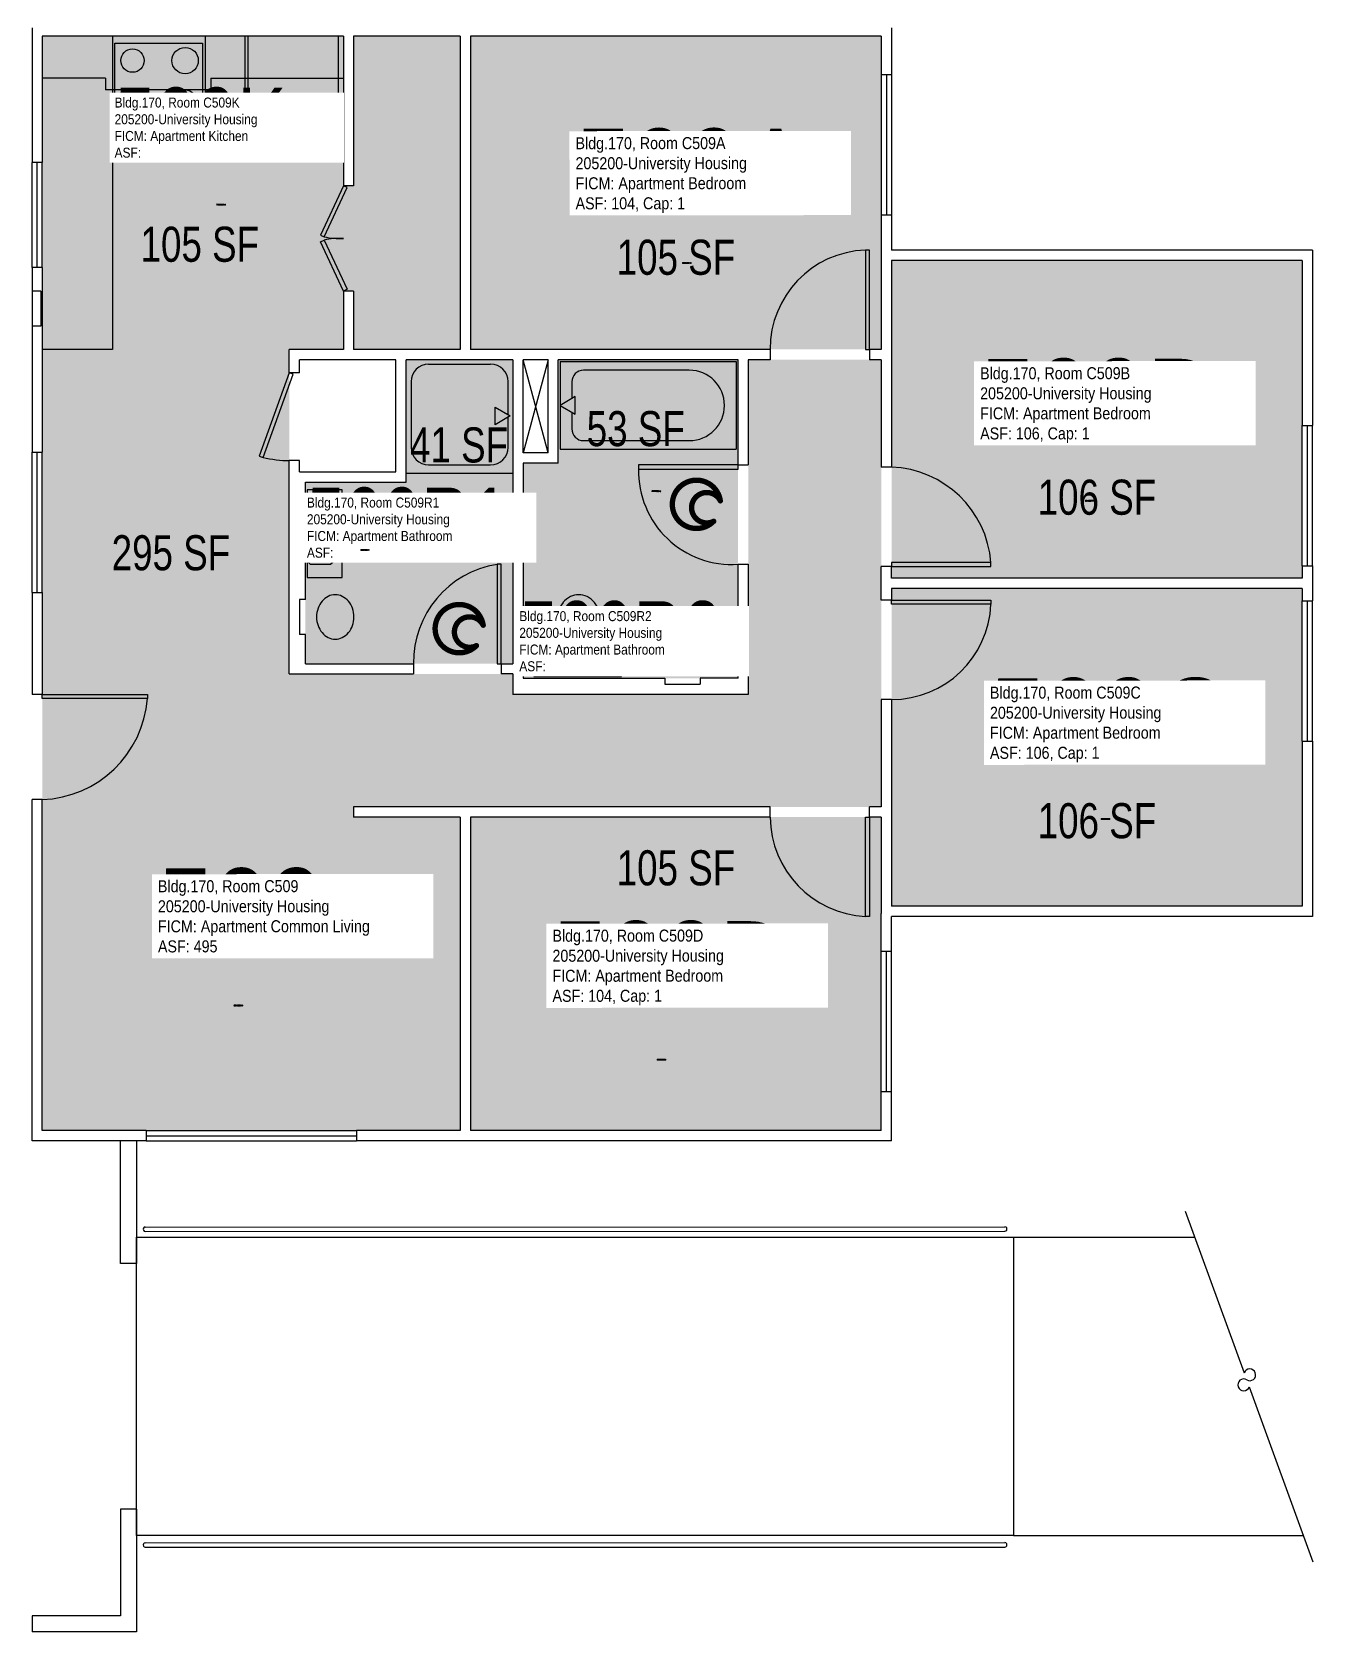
# Model space of a CAD drawing. Header units: inches. Extents: x -88 to 3164, y -86 to 1653.
# Drawn here: x 2726 to 3164, y 254 to 802 of the extents above; entities that cross this region are included whole.
import ezdxf
from ezdxf.enums import TextEntityAlignment as Align

# ---------------------------------------------------------------- set-up
doc = ezdxf.new("R2010")
doc.units = ezdxf.units.IN
doc.header["$LTSCALE"] = 10
doc.header["$MEASUREMENT"] = 0
doc.layers.get('0').update_dxf_attribs({"linetype": 'CONTINUOUS'})
for name, color, linetype in [('A-DOOR', 2, 'CONTINUOUS'), ('A-FLOR', 3, 'CONTINUOUS'), ('A-GLAZ', 1, 'CONTINUOUS'), ('A-IDEN-ICON', 4, 'CONTINUOUS'), ('A-IDEN-RNUM', 7, 'CONTINUOUS'), ('A-IDEN-SNUM', 4, 'CONTINUOUS'), ('A-IDEN-VNUM', 4, 'CONTINUOUS'), ('A-SITE', 3, 'CONTINUOUS'), ('A-WALL', 5, 'CONTINUOUS'), ('AREA-TEXT', 3, 'CONTINUOUS'), ('P-SANR-FIXT', 2, 'CONTINUOUS'), ('Rooms-Category-Color', 7, 'CONTINUOUS'), ('Rooms-College-Color', 7, 'CONTINUOUS'), ('Rooms-Department-Color', 7, 'CONTINUOUS'), ('Rooms-Division-Color', 7, 'CONTINUOUS'), ('Rooms-Information', 7, 'CONTINUOUS')]:
    doc.layers.add(name, color=color, linetype=linetype)
doc.styles.add('CP_AREA', font='arial.ttf', dxfattribs={"height": 15})
doc.styles.add('CP_ROOMVNUMBER', font='arial.ttf', dxfattribs={"width": 0.85, "height": 0.075})
doc.styles.add('ROOMSNUMBER', font='TXT.SHX', dxfattribs={"height": 1})

# ---------------------------------------------------------------- blocks, each defined once
blk = doc.blocks.new('CPBATH')
at = {"color": 0, "linetype": 'ByBlock', "const_width": 0.0127}
for points in [[(0.0571, 0.0168, 0.861492), (-0.0551, 0, 1)], [(0.0571, 0.0168, 0.729002), (-0.0084, -0.0042, 1)], [(-0.0551, 0, 0.726902), (0.0487, -0.0337, 1)], [(-0.0084, -0.0042, 0.609468), (0.0487, -0.0337, 1)]]:
    blk.add_lwpolyline(points, format="xyb", dxfattribs=at)
at = {"color": 0, "linetype": 'ByBlock', "const_width": 0.00637}
for points in [[(0.0544, 0.0152, 1), (0.0599, 0.0184, 1)], [(0.0459, -0.0353, 1), (0.0515, -0.0321, 1)]]:
    blk.add_lwpolyline(points, format="xyb", close=True, dxfattribs=at)

msp = doc.modelspace()

# ---------------------------------------------------------------- hatches: boundary and pattern name
at = {"layer": 'Rooms-Category-Color', "true_color": 0x728ef3}
for points in [[(2832.61, 693.2), (2729.61, 693.2), (2729.61, 800.45), (2832.61, 800.45), (2832.61, 749.2), (2836.11, 749.2), (2836.11, 800.45), (2872.61, 800.45), (2872.61, 693.2), (2836.11, 693.2), (2836.11, 713.2), (2832.61, 713.2)], [(2876.11, 693.2), (2876.11, 800.45), (3016.61, 800.45), (3016.61, 693.2)], [(3020.11, 614.95), (3020.11, 723.7), (3160.61, 723.7), (3160.61, 614.95)], [(3016.61, 689.7), (3016.61, 536.7), (2836.11, 536.7), (2836.11, 533.2), (2872.61, 533.2), (2872.61, 425.95), (2729.61, 425.95), (2729.61, 693.2), (2814.11, 693.2), (2814.11, 582.2), (2890.61, 582.2), (2890.61, 575.2), (2971.11, 575.2), (2971.11, 689.7)], [(2819.69, 647.82), (2854.19, 647.82), (2854.19, 689.7), (2890.61, 689.7), (2890.61, 585.7), (2819.61, 585.7)], [(2967.61, 689.7), (2967.61, 580.7), (2894.11, 580.7), (2894.19, 654.32), (2906.19, 654.32), (2906.19, 689.7)], [(3020.11, 502.7), (3020.11, 611.45), (3160.61, 611.45), (3160.61, 502.7)], [(2876.11, 425.95), (2876.11, 533.2), (3016.61, 533.2), (3016.61, 425.95)]]:
    msp.add_hatch(color=171, dxfattribs=at).paths.add_polyline_path(points)
at = {"layer": 'Rooms-College-Color', "true_color": 0xadadad}
for points in [[(2832.61, 693.2), (2729.61, 693.2), (2729.61, 800.45), (2832.61, 800.45), (2832.61, 749.2), (2836.11, 749.2), (2836.11, 800.45), (2872.61, 800.45), (2872.61, 693.2), (2836.11, 693.2), (2836.11, 713.2), (2832.61, 713.2)], [(2876.11, 693.2), (2876.11, 800.45), (3016.61, 800.45), (3016.61, 693.2)], [(3020.11, 614.95), (3020.11, 723.7), (3160.61, 723.7), (3160.61, 614.95)], [(3016.61, 689.7), (3016.61, 536.7), (2836.11, 536.7), (2836.11, 533.2), (2872.61, 533.2), (2872.61, 425.95), (2729.61, 425.95), (2729.61, 693.2), (2814.11, 693.2), (2814.11, 582.2), (2890.61, 582.2), (2890.61, 575.2), (2971.11, 575.2), (2971.11, 689.7)], [(2819.69, 647.82), (2854.19, 647.82), (2854.19, 689.7), (2890.61, 689.7), (2890.61, 585.7), (2819.61, 585.7)], [(2967.61, 689.7), (2967.61, 580.7), (2894.11, 580.7), (2894.19, 654.32), (2906.19, 654.32), (2906.19, 689.7)], [(3020.11, 502.7), (3020.11, 611.45), (3160.61, 611.45), (3160.61, 502.7)], [(2876.11, 425.95), (2876.11, 533.2), (3016.61, 533.2), (3016.61, 425.95)]]:
    msp.add_hatch(color=253, dxfattribs=at).paths.add_polyline_path(points)
at = {"layer": 'Rooms-Department-Color', "true_color": 0x604aed}
for points in [[(2832.61, 693.2), (2729.61, 693.2), (2729.61, 800.45), (2832.61, 800.45), (2832.61, 749.2), (2836.11, 749.2), (2836.11, 800.45), (2872.61, 800.45), (2872.61, 693.2), (2836.11, 693.2), (2836.11, 713.2), (2832.61, 713.2)], [(2876.11, 693.2), (2876.11, 800.45), (3016.61, 800.45), (3016.61, 693.2)], [(3020.11, 614.95), (3020.11, 723.7), (3160.61, 723.7), (3160.61, 614.95)], [(3016.61, 689.7), (3016.61, 536.7), (2836.11, 536.7), (2836.11, 533.2), (2872.61, 533.2), (2872.61, 425.95), (2729.61, 425.95), (2729.61, 693.2), (2814.11, 693.2), (2814.11, 582.2), (2890.61, 582.2), (2890.61, 575.2), (2971.11, 575.2), (2971.11, 689.7)], [(2819.69, 647.82), (2854.19, 647.82), (2854.19, 689.7), (2890.61, 689.7), (2890.61, 585.7), (2819.61, 585.7)], [(2967.61, 689.7), (2967.61, 580.7), (2894.11, 580.7), (2894.19, 654.32), (2906.19, 654.32), (2906.19, 689.7)], [(3020.11, 502.7), (3020.11, 611.45), (3160.61, 611.45), (3160.61, 502.7)], [(2876.11, 425.95), (2876.11, 533.2), (3016.61, 533.2), (3016.61, 425.95)]]:
    msp.add_hatch(color=173, dxfattribs=at).paths.add_polyline_path(points)
at = {"layer": 'Rooms-Division-Color', "true_color": 0x604aed}
for points in [[(2832.61, 693.2), (2729.61, 693.2), (2729.61, 800.45), (2832.61, 800.45), (2832.61, 749.2), (2836.11, 749.2), (2836.11, 800.45), (2872.61, 800.45), (2872.61, 693.2), (2836.11, 693.2), (2836.11, 713.2), (2832.61, 713.2)], [(2876.11, 693.2), (2876.11, 800.45), (3016.61, 800.45), (3016.61, 693.2)], [(3020.11, 614.95), (3020.11, 723.7), (3160.61, 723.7), (3160.61, 614.95)], [(3016.61, 689.7), (3016.61, 536.7), (2836.11, 536.7), (2836.11, 533.2), (2872.61, 533.2), (2872.61, 425.95), (2729.61, 425.95), (2729.61, 693.2), (2814.11, 693.2), (2814.11, 582.2), (2890.61, 582.2), (2890.61, 575.2), (2971.11, 575.2), (2971.11, 689.7)], [(2819.69, 647.82), (2854.19, 647.82), (2854.19, 689.7), (2890.61, 689.7), (2890.61, 585.7), (2819.61, 585.7)], [(2967.61, 689.7), (2967.61, 580.7), (2894.11, 580.7), (2894.19, 654.32), (2906.19, 654.32), (2906.19, 689.7)], [(3020.11, 502.7), (3020.11, 611.45), (3160.61, 611.45), (3160.61, 502.7)], [(2876.11, 425.95), (2876.11, 533.2), (3016.61, 533.2), (3016.61, 425.95)]]:
    msp.add_hatch(color=173, dxfattribs=at).paths.add_polyline_path(points)

# ---------------------------------------------------------------- linework, layer by layer
at = {"layer": 'A-DOOR'}
for p, q in [((2832.61, 749.2), (2824.73, 732.35)), ((2826.01, 731.75), (2833.89, 748.6)), ((2833.89, 748.6), (2832.61, 749.2)), ((2824.73, 732.35), (2826.01, 731.75)), ((2824.73, 730.04), (2826.01, 730.64)), ((2832.61, 713.2), (2824.73, 730.04)), ((2826.01, 730.64), (2833.89, 713.8)), ((3011.19, 727.2), (3011.19, 693.2)), ((3012.61, 727.2), (3011.19, 727.2)), ((3012.61, 693.2), (3012.61, 727.2)), ((2833.89, 713.8), (2832.61, 713.2)), ((3011.19, 693.2), (3012.61, 693.2)), ((2814.11, 685.2), (2803.81, 656.72)), ((2805.14, 656.24), (2815.44, 684.72)), ((2815.44, 684.72), (2814.11, 685.2)), ((2803.81, 656.72), (2805.14, 656.24)), ((2933.61, 653.7), (2933.61, 652.28)), ((2967.61, 653.7), (2933.61, 653.7)), ((2933.61, 652.28), (2967.61, 652.28)), ((2967.61, 652.28), (2967.61, 653.7)), ((2885.19, 619.7), (2885.19, 585.7)), ((2886.61, 619.7), (2885.19, 619.7)), ((2886.61, 585.7), (2886.61, 619.7)), ((3054.11, 620.36), (3020.11, 620.36)), ((3020.11, 620.36), (3020.11, 618.95)), ((3020.11, 618.95), (3054.11, 618.95)), ((3054.11, 618.95), (3054.11, 620.36)), ((3020.11, 607.45), (3054.11, 607.45)), ((3020.11, 606.03), (3020.11, 607.45)), ((3054.11, 606.03), (3020.11, 606.03)), ((3054.11, 607.45), (3054.11, 606.03)), ((2885.19, 585.7), (2886.61, 585.7)), ((2729.61, 575.2), (2765.61, 575.2)), ((2729.61, 573.78), (2729.61, 575.2)), ((2765.61, 575.2), (2765.61, 573.78)), ((2765.61, 573.78), (2729.61, 573.78)), ((3011.19, 499.2), (3011.19, 533.2)), ((3011.19, 533.2), (3012.61, 533.2)), ((3012.61, 533.2), (3012.61, 499.2)), ((3012.61, 499.2), (3011.19, 499.2))]:
    msp.add_line(p, q, dxfattribs=at)
for centre, radius, start, end in [((2831.44, 756.87), 25.7, 257.7951, 272.6003), ((2831.44, 705.52), 25.7, 87.3997, 102.2049), ((3012.37, 693.45), 33.77, 92.005, 180.4328), ((2815.03, 701.73), 46.56, 257.7303, 268.8634), ((2965.48, 651.51), 31.88, 178.6169, 273.8208), ((3018.79, 617.54), 35.43, 4.5723, 87.8654), ((2890.46, 586.26), 33.85, 98.9487, 180.9447), ((3020.16, 607.43), 33.98, 269.9173, 357.6449), ((2728.13, 576.76), 37.6, 272.2523, 355.4481), ((3012.99, 533.53), 34.38, 180.5585, 267.0038)]:
    msp.add_arc(centre, radius, start, end, dxfattribs=at)
at = {"layer": 'A-FLOR'}
for p, q in [((2902.61, 689.71), (2894.11, 657.82)), ((2902.61, 657.82), (2894.11, 689.7)), ((2764.85, 392.98), (3058.85, 393.03)), ((2764.85, 391.48), (3058.85, 391.53)), ((2764.84, 284.96), (3058.84, 285)), ((2764.84, 283.46), (3058.84, 283.5))]:
    msp.add_line(p, q, dxfattribs=at)
at = {"layer": 'A-FLOR', "extrusion": (3.73609e-06, 5.41904e-10, 1)}
for centre in [(2764.85, 392.23, 0.01), (2764.84, 284.21, 0.01)]:
    msp.add_arc(centre, 0.75, 90.0083, 270.0083, dxfattribs=at)
at = {"layer": 'A-FLOR', "extrusion": (-3.73609e-06, 5.28233e-10, 1)}
for centre in [(3058.85, 392.28, -0.01), (3058.84, 284.25, -0.01)]:
    msp.add_arc(centre, 0.75, 269.9919, 89.9919, dxfattribs=at)
at = {"layer": 'A-GLAZ'}
for p, q in [((3016.61, 787.2), (3016.61, 739.2)), ((3018.36, 787.2), (3018.36, 739.2)), ((3020.11, 787.2), (3020.11, 739.2)), ((2726.11, 721.2), (2726.11, 757.2)), ((2727.86, 721.2), (2727.86, 757.2)), ((2729.61, 721.2), (2729.61, 757.2)), ((3160.61, 619.2), (3160.61, 667.2)), ((3162.36, 619.2), (3162.36, 667.2)), ((3164.11, 619.2), (3164.11, 667.2)), ((2726.11, 610.07), (2726.11, 658.07)), ((2727.86, 610.07), (2727.86, 658.07)), ((2729.61, 610.07), (2729.61, 658.07)), ((3160.61, 559.2), (3160.61, 607.2)), ((3162.36, 559.2), (3162.36, 607.2)), ((3164.11, 559.2), (3164.11, 607.2)), ((3016.61, 439.2), (3016.61, 487.2)), ((3018.36, 439.2), (3018.36, 487.2)), ((3020.11, 439.2), (3020.11, 487.2)), ((2765.11, 425.95), (2837.11, 425.95)), ((2765.11, 424.2), (2837.11, 424.2)), ((2765.11, 422.45), (2837.11, 422.45))]:
    msp.add_line(p, q, dxfattribs=at)
at = {"layer": 'A-SITE'}
for p, q in [((3120.57, 398.46), (3140.74, 343.06)), ((2761.84, 287.48), (2761.85, 389.48)), ((2761.85, 389.48), (3061.85, 389.46)), ((3061.85, 389.46), (3061.84, 287.46)), ((3061.85, 389.46), (3123.85, 389.46)), ((3142.46, 338.33), (3164.26, 278.43)), ((3061.84, 287.46), (2761.84, 287.48)), ((3061.84, 287.46), (3160.98, 287.46))]:
    msp.add_line(p, q, dxfattribs=at)
for centre, start, end in [((3140.56, 338.98), 58.8304, 341.1724), ((3142.64, 342.41), 238.8304, 161.1724)]:
    msp.add_arc(centre, 2.01, start, end, dxfattribs=at)
at = {"layer": 'A-WALL'}
for p, q in [((2726.11, 803.2), (2726.11, 757.2)), ((2832.61, 800.45), (2729.61, 800.45)), ((2729.61, 800.45), (2729.61, 757.2)), ((2832.61, 800.45), (2832.61, 749.2)), ((2872.61, 800.45), (2836.11, 800.45)), ((2836.11, 800.45), (2836.11, 749.2)), ((2872.61, 800.45), (2872.61, 693.2)), ((3016.61, 800.45), (2876.11, 800.45)), ((2876.11, 800.45), (2876.11, 693.2)), ((3016.61, 800.45), (3016.61, 787.2)), ((3020.11, 803.2), (3020.11, 787.2)), ((3020.11, 787.2), (3016.61, 787.2)), ((2729.61, 757.2), (2726.11, 757.2)), ((2836.11, 749.2), (2832.61, 749.2)), ((3020.11, 739.2), (3016.61, 739.2)), ((3016.61, 739.2), (3016.61, 726.2)), ((3020.11, 739.2), (3020.11, 727.2)), ((3016.61, 728.2), (3016.61, 693.2)), ((3164.11, 727.2), (3020.11, 727.2)), ((3160.61, 723.7), (3020.11, 723.7)), ((3020.11, 723.7), (3020.11, 652.95)), ((3160.61, 723.7), (3160.61, 667.2)), ((3164.11, 727.2), (3164.11, 667.2)), ((2729.61, 721.2), (2726.11, 721.2)), ((2726.11, 721.2), (2726.11, 713.2)), ((2729.61, 721.2), (2729.61, 693.2)), ((2726.11, 713.2), (2726.11, 701.2)), ((2729.11, 713.2), (2726.11, 713.2)), ((2729.11, 713.2), (2729.11, 701.2)), ((2836.11, 713.2), (2832.61, 713.2)), ((2832.61, 713.2), (2832.61, 693.2)), ((2836.11, 713.2), (2836.11, 693.2)), ((2726.11, 701.2), (2726.11, 658.07)), ((2729.11, 701.2), (2726.11, 701.2)), ((2729.61, 693.2), (2729.61, 658.07)), ((2814.11, 685.2), (2814.11, 693.2)), ((2832.61, 693.2), (2814.11, 693.2)), ((2872.61, 693.2), (2836.11, 693.2)), ((2978.61, 693.2), (2876.11, 693.2)), ((2978.61, 693.2), (2978.61, 689.7)), ((3012.61, 693.2), (3012.61, 689.7)), ((3016.61, 693.2), (3012.61, 693.2)), ((2817.61, 685.2), (2814.11, 685.2)), ((2817.61, 685.2), (2817.61, 689.7)), ((2850.61, 689.7), (2817.61, 689.7)), ((2850.61, 651.32), (2850.61, 689.7)), ((2854.11, 647.82), (2854.11, 689.7)), ((2890.61, 689.7), (2854.11, 689.7)), ((2890.61, 689.7), (2890.61, 585.7)), ((2894.11, 657.82), (2894.11, 689.7)), ((2902.61, 689.7), (2894.11, 689.7)), ((2902.61, 657.82), (2902.61, 689.7)), ((2906.11, 654.32), (2906.11, 689.7)), ((2967.61, 689.7), (2906.11, 689.7)), ((2967.61, 653.7), (2967.61, 689.7)), ((2971.11, 689.7), (2971.11, 653.7)), ((2978.61, 689.7), (2971.11, 689.7)), ((3016.61, 689.7), (3012.61, 689.7)), ((3016.61, 689.7), (3016.61, 652.95)), ((3160.61, 667.2), (3164.11, 667.2)), ((2726.11, 658.07), (2729.61, 658.07)), ((2902.61, 657.82), (2894.11, 657.82)), ((2817.61, 655.2), (2814.11, 655.2)), ((2814.11, 582.2), (2814.11, 655.2)), ((2817.61, 651.32), (2817.61, 655.2)), ((2894.11, 654.32), (2894.11, 580.7)), ((2906.11, 654.32), (2894.11, 654.32)), ((2967.61, 653.7), (2971.11, 653.7)), ((3020.11, 652.95), (3016.61, 652.95)), ((2817.61, 651.32), (2850.61, 651.32)), ((2819.61, 607.7), (2819.61, 647.82)), ((2819.61, 647.82), (2854.11, 647.82)), ((2967.61, 619.7), (2971.11, 619.7)), ((2967.61, 580.7), (2967.61, 619.7)), ((2971.11, 619.7), (2971.11, 575.2)), ((3020.11, 618.95), (3016.61, 618.95)), ((3016.61, 607.45), (3016.61, 618.95)), ((3020.11, 614.95), (3020.11, 618.95)), ((3160.61, 619.2), (3160.61, 614.95)), ((3160.61, 619.2), (3164.11, 619.2)), ((3164.11, 619.2), (3164.11, 607.2)), ((3160.61, 614.95), (3020.11, 614.95)), ((2726.11, 610.07), (2729.61, 610.07)), ((2726.11, 610.07), (2726.11, 575.2)), ((2729.61, 610.07), (2729.61, 575.2)), ((2819.61, 607.7), (2817.61, 607.7)), ((2817.61, 607.7), (2817.61, 595.7)), ((3020.11, 611.45), (3020.11, 607.45)), ((3160.61, 611.45), (3020.11, 611.45)), ((3160.61, 611.45), (3160.61, 607.2)), ((3020.11, 607.45), (3016.61, 607.45)), ((3160.61, 607.2), (3164.11, 607.2)), ((2819.61, 595.7), (2817.61, 595.7)), ((2819.61, 585.7), (2819.61, 595.7)), ((2814.11, 582.2), (2856.61, 582.2)), ((2819.61, 585.7), (2856.61, 585.7)), ((2856.61, 585.7), (2856.61, 582.2)), ((2886.61, 585.7), (2890.61, 585.7)), ((2886.61, 585.7), (2886.61, 582.2)), ((2890.61, 582.2), (2886.61, 582.2)), ((2890.61, 582.2), (2890.61, 575.2)), ((2894.11, 580.7), (2942.61, 580.7)), ((2942.61, 580.7), (2942.61, 578.7)), ((2967.61, 580.7), (2954.61, 580.7)), ((2954.61, 580.7), (2954.61, 578.7)), ((2729.61, 575.2), (2726.11, 575.2)), ((2971.11, 575.2), (2890.61, 575.2)), ((2942.61, 578.7), (2954.61, 578.7)), ((3020.11, 573.45), (3016.61, 573.45)), ((3016.61, 573.45), (3016.61, 536.7)), ((3020.11, 573.45), (3020.11, 502.7)), ((3160.61, 559.2), (3160.61, 502.7)), ((3160.61, 559.2), (3164.11, 559.2)), ((3164.11, 559.2), (3164.11, 499.2)), ((2726.11, 422.45), (2726.11, 539.2)), ((2729.61, 539.2), (2726.11, 539.2)), ((2729.61, 425.95), (2729.61, 539.2)), ((2836.11, 536.7), (2836.11, 533.2)), ((2978.61, 536.7), (2836.11, 536.7)), ((2978.61, 533.2), (2978.61, 536.7)), ((3016.61, 536.7), (3012.61, 536.7)), ((3012.61, 533.2), (3012.61, 536.7)), ((2872.61, 533.2), (2836.11, 533.2)), ((2872.61, 533.2), (2872.61, 425.95)), ((2876.11, 533.2), (2876.11, 425.95)), ((2978.61, 533.2), (2876.11, 533.2)), ((3016.61, 533.2), (3012.61, 533.2)), ((3016.61, 533.2), (3016.61, 500.2)), ((3016.61, 487.2), (3016.61, 500.2)), ((3160.61, 502.7), (3020.11, 502.7)), ((3020.11, 487.2), (3020.11, 499.2)), ((3164.11, 499.2), (3020.11, 499.2)), ((3020.11, 487.2), (3016.61, 487.2)), ((3016.61, 425.95), (3016.61, 439.2)), ((3020.11, 439.2), (3016.61, 439.2)), ((3020.11, 422.45), (3020.11, 439.2)), ((2765.11, 422.45), (2726.11, 422.45)), ((2765.11, 425.95), (2729.61, 425.95)), ((2756.36, 380.45), (2756.36, 422.45)), ((2761.86, 422.44), (2761.85, 380.45)), ((2765.11, 425.95), (2765.11, 422.45)), ((2837.11, 425.95), (2837.11, 422.45)), ((2872.61, 425.95), (2837.11, 425.95)), ((3020.11, 422.45), (2837.11, 422.45)), ((3016.61, 425.95), (2876.11, 425.95)), ((2761.85, 380.45), (2756.36, 380.45)), ((2761.85, 296.45), (2756.34, 296.45)), ((2756.34, 296.45), (2756.34, 259.93)), ((2761.84, 296.45), (2761.84, 254.43)), ((2756.34, 259.93), (2726.11, 259.93)), ((2726.11, 259.93), (2726.11, 254.43)), ((2727.2, 254.43), (2726.11, 254.43)), ((2761.84, 254.43), (2726.11, 254.43))]:
    msp.add_line(p, q, dxfattribs=at)
at = {"layer": 'P-SANR-FIXT'}
for p, q in [((2753.61, 800.45), (2753.61, 693.2)), ((2785.48, 776.45), (2785.48, 800.45)), ((2798.98, 776.45), (2798.98, 800.45)), ((2799.98, 800.45), (2799.98, 772.95)), ((2830.98, 800.45), (2799.98, 800.45)), ((2830.98, 772.95), (2830.98, 800.45)), ((2754.48, 772.03), (2754.48, 798.03)), ((2754.48, 798.03), (2784.48, 798.03)), ((2784.48, 798.03), (2784.48, 772.03)), ((2751.24, 786.03), (2729.61, 786.03)), ((2751.24, 786.03), (2751.24, 782.03)), ((2787.24, 786.03), (2787.24, 782.03)), ((2787.24, 786.03), (2832.61, 786.03)), ((2787.24, 782.03), (2751.24, 782.03)), ((2784.48, 772.03), (2754.48, 772.03)), ((2798.98, 776.45), (2785.48, 776.45)), ((2799.98, 775.2), (2830.98, 775.2)), ((2799.98, 772.95), (2830.98, 772.95)), ((2753.61, 693.2), (2729.61, 693.2)), ((2861.77, 688.2), (2882.95, 688.2)), ((2906.73, 689.07), (2906.73, 659.07)), ((2906.73, 689.07), (2966.98, 689.07)), ((2950.92, 686.12), (2914.77, 686.12)), ((2966.98, 689.07), (2966.98, 659.07)), ((2855.77, 682.2), (2855.77, 659.7)), ((2888.95, 670.89), (2888.95, 682.2)), ((2910.75, 682.11), (2910.75, 676.39)), ((2884.52, 673.45), (2889.71, 670.45)), ((2884.52, 667.45), (2884.52, 673.45)), ((2911.93, 677.07), (2906.73, 674.07)), ((2906.73, 674.07), (2911.93, 671.07)), ((2911.93, 671.07), (2911.93, 677.07)), ((2889.71, 670.45), (2884.52, 667.45)), ((2888.95, 659.7), (2888.95, 670)), ((2910.75, 671.75), (2910.75, 666.04)), ((2906.73, 659.07), (2966.98, 659.07)), ((2914.77, 662.02), (2950.92, 662.02)), ((2861.77, 653.7), (2882.95, 653.7)), ((2890.61, 650.82), (2854.11, 650.82)), ((2820.21, 645.2), (2820.21, 615.2)), ((2832.21, 645.2), (2820.21, 645.2)), ((2821.21, 640.7), (2820.21, 639.7)), ((2828.21, 640.7), (2821.21, 640.7)), ((2829.21, 639.7), (2828.21, 640.7)), ((2832.21, 615.2), (2832.21, 645.2)), ((2820.21, 639.7), (2820.21, 620.7)), ((2828.23, 632.75), (2829.21, 636.2)), ((2829.21, 636.2), (2829.21, 639.7)), ((2828.21, 627.7), (2828.21, 632.64)), ((2829.21, 624.2), (2828.21, 627.7)), ((2829.21, 620.87), (2829.21, 624.2)), ((2820.21, 620.7), (2821.21, 619.7)), ((2821.21, 619.7), (2828.21, 619.7)), ((2828.21, 619.7), (2829.09, 620.57)), ((2820.21, 615.2), (2832.21, 615.2)), ((2927.73, 593.32), (2897.73, 593.32)), ((2897.73, 593.32), (2897.73, 581.32)), ((2927.73, 581.32), (2927.73, 593.32)), ((2902.61, 589.15), (2902.61, 582.32)), ((2903.61, 590.32), (2902.73, 589.44)), ((2907.11, 590.32), (2903.61, 590.32)), ((2910.55, 589.34), (2907.11, 590.32)), ((2915.55, 589.32), (2910.67, 589.32)), ((2919.11, 590.32), (2915.67, 589.34)), ((2922.44, 590.32), (2919.11, 590.32)), ((2923.61, 589.32), (2922.73, 590.2)), ((2923.61, 582.32), (2923.61, 589.32)), ((2897.73, 581.32), (2927.73, 581.32)), ((2902.61, 582.32), (2903.61, 581.32)), ((2903.61, 581.32), (2922.61, 581.32)), ((2922.61, 581.32), (2923.61, 582.32))]:
    msp.add_line(p, q, dxfattribs=at)
for centre, radius in [((2760.48, 792.03), 4), ((2778.48, 792.03), 4.5), ((2760.48, 778.03), 4.5), ((2778.48, 778.03), 4)]:
    msp.add_circle(centre, radius, dxfattribs=at)
for centre, radius, start, end in [((2861.77, 682.2), 6, 90, 180), ((2882.95, 682.2), 6, 360, 90), ((2914.77, 682.11), 4.02, 90, 180), ((2950.92, 674.07), 12.05, 270, 90), ((2914.77, 666.04), 4.02, 180, 270), ((2861.77, 659.7), 6, 180, 270), ((2882.95, 659.7), 6, 270, 360), ((2837.46, 629.49), 7.89, 129.4725, 153.2988), ((2838.38, 628.37), 9.33, 108.8354, 129.4725), ((2838.98, 626.62), 11.18, 90, 108.8354), ((2839.54, 629.27), 8.55, 71.1646, 93.7754), ((2838.99, 627.67), 10.24, 50.5275, 71.1646), ((2840.49, 629.49), 7.89, 26.7012, 50.5275), ((2828.63, 632.64), 0.418, 164.0546, 180), ((2836.05, 630.2), 6.3, 153.2988, 180), ((2836.05, 630.2), 6.3, 180, 206.7012), ((2841.91, 630.2), 6.3, 360, 26.7012), ((2841.91, 630.2), 6.3, 333.2988, 360), ((2837.46, 630.91), 7.89, 206.7012, 230.5275), ((2838.38, 632.02), 9.33, 230.5275, 251.1646), ((2839.57, 632.02), 9.33, 288.8354, 309.4725), ((2840.49, 630.91), 7.89, 309.4725, 333.2988), ((2828.79, 620.87), 0.418, 315, 360), ((2838.98, 633.77), 11.18, 251.1646, 270), ((2838.98, 633.77), 11.18, 270, 288.8354), ((2830.35, 602.82), 6.59, 116.1916, 139.8991), ((2829.83, 603.88), 5.42, 90, 116.1916), ((2829.83, 603.88), 5.42, 63.8084, 90), ((2829.32, 602.82), 6.59, 40.1009, 63.8084), ((2913.82, 601.6), 7.89, 116.7012, 140.5275), ((2913.11, 603.02), 6.3, 90, 116.7012), ((2913.11, 603.02), 6.3, 63.2988, 90), ((2912.4, 601.6), 7.89, 39.4725, 63.2988), ((2832.44, 601.7), 9, 160.7706, 180), ((2831.16, 602.14), 7.65, 139.8991, 160.7706), ((2828.51, 602.14), 7.65, 19.2294, 40.1009), ((2827.23, 601.7), 9, 360, 19.2294), ((2914.04, 600.65), 8.55, 161.1646, 183.7754), ((2915.64, 600.1), 10.24, 140.5275, 161.1646), ((2911.28, 600.69), 9.33, 18.8354, 39.4725), ((2909.53, 600.09), 11.18, 360, 18.8354), ((2832.44, 601.7), 9, 180, 199.2294), ((2831.16, 601.25), 7.65, 199.2294, 220.1009), ((2828.51, 601.25), 7.65, 319.8991, 340.7706), ((2827.23, 601.7), 9, 340.7706, 360), ((2916.69, 600.09), 11.18, 180, 198.8354), ((2909.53, 600.09), 11.18, 341.1646, 360), ((2948.17, 589.59), 7.65, 109.2294, 130.1009), ((2948.61, 588.32), 9, 90, 109.2294), ((2948.61, 588.32), 9, 70.7706, 90), ((2949.05, 589.59), 7.65, 49.8991, 70.7706), ((2830.35, 600.57), 6.59, 220.1009, 243.8084), ((2829.83, 599.52), 5.42, 243.8084, 270), ((2829.83, 599.52), 5.42, 270, 296.1916), ((2829.32, 600.57), 6.59, 296.1916, 319.8991), ((2914.94, 599.49), 9.33, 198.8354, 219.4725), ((2913.82, 598.57), 7.89, 219.4725, 243.2988), ((2913.11, 597.16), 6.3, 243.2988, 270), ((2913.11, 597.16), 6.3, 270, 296.7012), ((2912.4, 598.57), 7.89, 296.7012, 320.5275), ((2911.28, 599.49), 9.33, 320.5275, 341.1646), ((2946.43, 590.92), 5.42, 153.8084, 180), ((2947.48, 590.4), 6.59, 130.1009, 153.8084), ((2949.74, 590.4), 6.59, 26.1916, 49.8991), ((2950.79, 590.92), 5.42, 360, 26.1916), ((2903.03, 589.15), 0.418, 135, 180), ((2910.67, 589.74), 0.418, 254.0546, 270), ((2915.55, 589.74), 0.418, 270, 285.9454), ((2922.44, 589.9), 0.418, 45, 90), ((2946.43, 590.92), 5.42, 180, 206.1916), ((2947.48, 591.44), 6.59, 206.1916, 229.8991), ((2948.17, 592.25), 7.65, 229.8991, 250.7706), ((2949.05, 592.25), 7.65, 289.2294, 310.1009), ((2949.74, 591.44), 6.59, 310.1009, 333.8084), ((2950.79, 590.92), 5.42, 333.8084, 360), ((2948.61, 593.52), 9, 250.7706, 270), ((2948.61, 593.52), 9, 270, 289.2294)]:
    msp.add_arc(centre, radius, start, end, dxfattribs=at)

# ---------------------------------------------------------------- block references
at = {"layer": 'A-IDEN-ICON', "xscale": 143.9999999965968, "yscale": 143.9999999965968, "zscale": 143.9999999965968, "rotation": 351.2590816435935}
for p in [(2953.06, 640.28), (2871.93, 597.74)]:
    msp.add_blockref('CPBATH', p, dxfattribs=at)

# ---------------------------------------------------------------- texts
at = {"layer": 'A-IDEN-RNUM', "style": 'ROOMSNUMBER'}
for s, rotation, p in [('0509-K0', 358.9, (2789.25, 742.62)), ('0509-A0', 0.0494, (2948.52, 722.58)), ('0509-R2', 358.9, (2938.11, 644.59)), ('0509-B0', 0.0822, (3086.34, 641.25)), ('0509-R1', 358.9, (2838.49, 624.45)), ('0509-C0', 0.0494, (3091.76, 532.39)), ('0509-00', 0.0822, (2795.15, 468.58)), ('0509-D0', 0.0822, (2939.88, 450.01))]:
    msp.add_text(s, height=0.36, rotation=rotation, dxfattribs=at).set_placement(p)
at = {"layer": 'A-IDEN-SNUM', "style": 'ROOMSNUMBER'}
for s, rotation, p in [('1700C509K0', 358.9, (2789.25, 742.62)), ('1700C509A0', 0.0494, (2948.52, 722.58)), ('1700C509R2', 358.9, (2938.11, 644.59)), ('1700C509B0', 0.0822, (3086.34, 641.25)), ('1700C509R1', 358.9, (2838.49, 624.45)), ('1700C509C0', 0.0494, (3091.76, 532.39)), ('1700C50900', 0.0822, (2795.15, 468.58)), ('1700C509D0', 0.0822, (2939.88, 450.01))]:
    msp.add_text(s, height=0.36, rotation=rotation, dxfattribs=at).set_placement(p)
at = {"layer": 'A-IDEN-VNUM', "style": 'CP_ROOMVNUMBER'}
for s, width, p in [('509K', 0.75, (2754.36, 758.78, 0)), ('509R1', 0.7, (2820.14, 621.92)), ('509R2', 0.7, (2892.79, 583.07))]:
    msp.add_text(s, height=24, dxfattribs=dict(at, width=width)).set_placement(p)
at = {"layer": 'A-IDEN-VNUM', "style": 'CP_ROOMVNUMBER', "width": 0.85}
for s, rotation, p in [('509A', 0.0535, (2912.03, 739.9)), ('509B', 0.0494, (3050.42, 661.18)), ('509C', 0.0494, (3053.78, 551.91)), ('509', 0.0494, (2769.19, 486.87)), ('509D', 0.0494, (2904.14, 468.77))]:
    msp.add_text(s, height=28.8, rotation=rotation, dxfattribs=at).set_placement(p)
at = {"layer": 'AREA-TEXT', "style": 'CP_AREA', "width": 0.75}
for s, p in [('105 SF', (2783.5, 729.21)), ('105 SF', (2946.36, 724.76)), ('53 SF', (2932.61, 666.13)), ('41 SF', (2872.17, 660.55)), ('106 SF', (3090.36, 642.67)), ('295 SF', (2773.62, 623.66)), ('106 SF', (3090.36, 531.99)), ('105 SF', (2946.36, 515.87))]:
    msp.add_text(s, height=12, dxfattribs=at).set_placement(p, align=Align.MIDDLE_CENTER)

# ---------------------------------------------------------------- next in the draw order: texts
at = {"layer": 'Rooms-Information', "char_height": 3.4286, "width": 76.8, "attachment_point": 7, "style": 'CP_ROOMVNUMBER', "bg_fill": 3, "box_fill_scale": 1.5, "bg_fill_color": 256, "bg_fill_true_color": 13158600, "bg_fill_transparency": 0}
for s, insert in [('Bldg.170, Room C509K^M^J205200-University Housing^M^JFICM: Apartment Kitchen^M^JASF: ', (2754.36, 758.78, 0)), ('Bldg.170, Room C509R1^M^J205200-University Housing^M^JFICM: Apartment Bathroom^M^JASF: ', (2820.14, 621.92)), ('Bldg.170, Room C509R2^M^J205200-University Housing^M^JFICM: Apartment Bathroom^M^JASF: ', (2892.79, 583.07))]:
    msp.add_mtext(s, dxfattribs=dict(at, insert=insert))
at = {"layer": 'Rooms-Information', "char_height": 4.1143, "width": 92.16, "attachment_point": 7, "style": 'CP_ROOMVNUMBER', "bg_fill": 3, "box_fill_scale": 1.5, "bg_fill_color": 256, "bg_fill_true_color": 13158600, "bg_fill_transparency": 0}
for s, insert, rotation in [('Bldg.170, Room C509A^M^J205200-University Housing^M^JFICM: Apartment Bedroom^M^JASF: 104, Cap: 1', (2912.03, 739.9), 0.0535), ('Bldg.170, Room C509B^M^J205200-University Housing^M^JFICM: Apartment Bedroom^M^JASF: 106, Cap: 1', (3050.42, 661.18), 0.0494), ('Bldg.170, Room C509C^M^J205200-University Housing^M^JFICM: Apartment Bedroom^M^JASF: 106, Cap: 1', (3053.78, 551.91), 0.0494), ('Bldg.170, Room C509^M^J205200-University Housing^M^JFICM: Apartment Common Living^M^JASF: 495', (2769.19, 486.87), 0.0494), ('Bldg.170, Room C509D^M^J205200-University Housing^M^JFICM: Apartment Bedroom^M^JASF: 104, Cap: 1', (2904.14, 468.77), 0.0494)]:
    msp.add_mtext(s, dxfattribs=dict(at, insert=insert, rotation=rotation))

doc.saveas('drawing.dxf')
